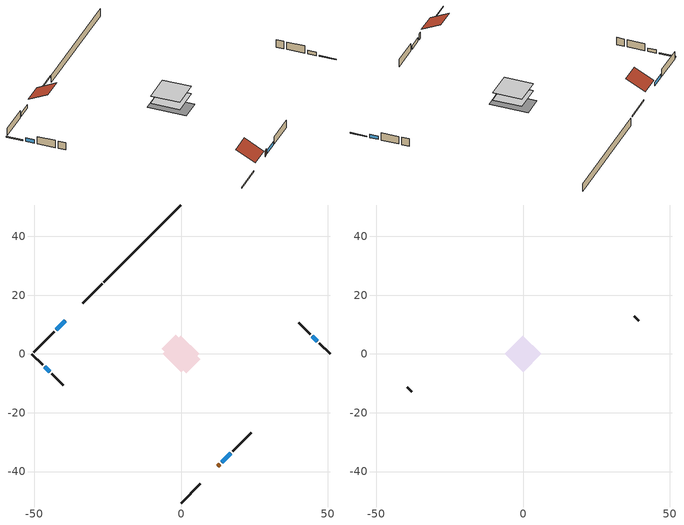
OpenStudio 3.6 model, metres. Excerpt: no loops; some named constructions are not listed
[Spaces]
living space 1
 floor foundation (Slab1 construction): -6.55,1.87 -1.87,6.55 6.55,-1.87 1.87,-6.55 z-2.13
 floor adiabatic (AdiabaticFloorConstruction): -6.28,0 0,6.28 6.28,0 0,-6.28 z0.3
 wall outside (Wall1 construction): -43.13,7.56 -50.04,0.66 z0.3:2.74
 wall outside (Wall2 construction): 43.96,6.74 40.12,10.57 z0.3:2.74
 wall outside (Wall3 construction): 17.57,-33.13 23.94,-26.76 z0.3:2.74
 wall outside (Wall4 construction): -43.96,-6.74 -40.12,-10.57 z0.3:2.74
 wall outside (RimJoist1 construction): -26.86,23.83 -33.35,17.34 z0.3:0.61
 wall outside (RimJoist2 construction): 50.69,0 47.09,3.6 z0.3:0.61
 wall outside (RimJoist3 construction): 0,-50.69 6.49,-44.21 z0.3:0.61
 wall outside (RimJoist4 construction): -50.69,0 -47.09,-3.6 z0.3:0.61
 wall outside (AdiabaticWallConstruction): -39.36,11.33 -42.47,8.22 / 13.8,-36.89 16.91,-33.78 z0.3:1.49; 46.44,4.26 44.61,6.08 / -46.44,-4.26 -44.61,-6.08 z0.3:1.43
 wall outside (AdiabaticWallConstruction 1): 12.5,-38.2 13.14,-37.55 z0.3:2.34
 wall foundation (FoundationWall1 construction): 0,50.69 -26.21,24.49 z-2.13:0.3
 window (WindowConstruction): -39.36,11.33 -42.47,8.22 z0.3:1.49
 window (WindowConstruction 1): 46.44,4.26 44.61,6.08 z0.3:1.43
 window (WindowConstruction 2): 13.8,-36.89 16.91,-33.78 z0.3:1.49
 window (WindowConstruction 3): -46.44,-4.26 -44.61,-6.08 z0.3:1.43
 door (Door): 12.5,-38.2 13.14,-37.55 z0.3:2.34
 ceiling adiabatic (AdiabaticFloorConstruction): 0,-6.28 6.28,0 0,6.28 -6.28,0 z0.3
attic - vented 1
 floor to living space 1 (Floor1 construction Reversed): -6.28,0 0,6.28 6.28,0 0,-6.28 z2.74
 wall outside (Wall5 construction): 39.46,11.23 37.88,12.82 z0.3:2.74
 wall outside (Wall6 construction): -39.46,-11.23 -37.88,-12.82 z0.3:2.74
 roof outside (Roof1 construction): -38.7,11.99,2.74 -34.5,7.79,5.71 -29.81,12.49,5.71 -34.01,16.69,2.74
 roof outside (Roof2 construction): 11.84,-38.85,2.74 7.64,-34.65,5.71 2.94,-39.35,5.71 7.14,-43.55,2.74
[Material] Roughness=Rough; Thermal Absorptance=0.9
Name | Thickness {m} | Conductivity {W/m-K} | Density {kg/m3} | Specific Heat {J/kg-K} | Solar Absorptance | Visible Absorptance
gypsum board | 0.0127 | 0.160291 | 801 | 837.4 | 0.6 | 0.6
ceiling loosefill ins | 0.0846667 | 0.0480833 | 16.02 | 1046.75 | 0.7 | 0.7
ceiling stud and cavity | 0.1397 | 0.0920385 | 65.682 | 1177.47 | 0.7 | 0.7
[Construction]
Floor1 construction: ceiling loosefill ins, ceiling stud and cavity, gypsum board
[Schedule:Day]
heating setpoint allday1: 24, 0, 16.6667
cooling setpoint allday1: 9, 0, 22.7778, 24, 0, 25.5556
trans schedule winter=0.85 summer=0.7 allday1; trans schedule winter=0.85 summer=0.7 allday274: 24, 0, 0.85
trans schedule winter=0.85 summer=0.7 allday121: 24, 0, 0.7
exterior lighting schedule weekend1; exterior lighting schedule weekend12: 2, 0, 0.434959, 4, 0, 0.425503, 5, 0, 0.434959, 6, 0, 0.425503, 7, 0, 0.416047, 8, 0, 0.38768, 9, 0, 0.340402, 10, 0, 0.283669, 11, 0, 0.226935, 12, 0, 0.15129, 13, 0, 0.113467, 15, 0, 0.104012, 16, 0, 0.113467, 17, 0, 0.179657, 18, 0, 0.359314, 19, 0, 0.45387, 20, 0, 0.567337, 21, 0, 0.784816, 22, 0, 0.926651, 23, 0, 0.803728, 24, 0, 0.557882
exterior lighting schedule weekday2: 5, 0, 0.438095, 6, 0, 0.352381, 7, 0, 0.333333, 8, 0, 0.32381, 9, 0, 0.314286, 10, 0, 0.266667, 11, 0, 0.209524, 12, 0, 0.142857, 13, 0, 0.114286, 15, 0, 0.104762, 16, 0, 0.114286, 17, 0, 0.180952, 18, 0, 0.352381, 19, 0, 0.466667, 20, 0, 0.619048, 21, 0, 0.866667, 22, 0, 1, 23, 0, 0.866667, 24, 0, 0.6
exterior lighting schedule weekend2: 2, 0, 0.438095, 4, 0, 0.428571, 5, 0, 0.438095, 6, 0, 0.428571, 7, 0, 0.419048, 8, 0, 0.390476, 9, 0, 0.342857, 10, 0, 0.285714, 11, 0, 0.228571, 12, 0, 0.152381, 13, 0, 0.114286, 15, 0, 0.104762, 16, 0, 0.114286, 17, 0, 0.180952, 18, 0, 0.361905, 19, 0, 0.457143, 20, 0, 0.571429, 21, 0, 0.790476, 22, 0, 0.933333, 23, 0, 0.809524, 24, 0, 0.561905
exterior lighting schedule weekday3; exterior lighting schedule weekday5: 5, 0, 0.346085, 6, 0, 0.278373, 7, 0, 0.263325, 8, 0, 0.255802, 9, 0, 0.248278, 10, 0, 0.21066, 11, 0, 0.165519, 12, 0, 0.112854, 13, 0, 0.090283, 15, 0, 0.0827594, 16, 0, 0.090283, 17, 0, 0.142948, 18, 0, 0.278373, 19, 0, 0.368656, 20, 0, 0.489033, 21, 0, 0.684646, 22, 0, 0.789976, 23, 0, 0.684646, 24, 0, 0.473986
exterior lighting schedule weekend3; exterior lighting schedule weekend5: 2, 0, 0.346085, 4, 0, 0.338561, 5, 0, 0.346085, 6, 0, 0.338561, 7, 0, 0.331038, 8, 0, 0.308467, 9, 0, 0.270849, 10, 0, 0.225707, 11, 0, 0.180566, 12, 0, 0.120377, 13, 0, 0.090283, 15, 0, 0.0827594, 16, 0, 0.090283, 17, 0, 0.142948, 18, 0, 0.285896, 19, 0, 0.361132, 20, 0, 0.451415, 21, 0, 0.624457, 22, 0, 0.737311, 23, 0, 0.639504, 24, 0, 0.443891
exterior lighting schedule weekday4: 5, 0, 0.344691, 6, 0, 0.277251, 7, 0, 0.262265, 8, 0, 0.254771, 9, 0, 0.247278, 10, 0, 0.209812, 11, 0, 0.164852, 12, 0, 0.112399, 13, 0, 0.0899193, 15, 0, 0.082426, 16, 0, 0.0899193, 17, 0, 0.142372, 18, 0, 0.277251, 19, 0, 0.367171, 20, 0, 0.487063, 21, 0, 0.681888, 22, 0, 0.786794, 23, 0, 0.681888, 24, 0, 0.472076
exterior lighting schedule weekend4: 2, 0, 0.344691, 4, 0, 0.337197, 5, 0, 0.344691, 6, 0, 0.337197, 7, 0, 0.329704, 8, 0, 0.307224, 9, 0, 0.269758, 10, 0, 0.224798, 11, 0, 0.179839, 12, 0, 0.119892, 13, 0, 0.0899193, 15, 0, 0.082426, 16, 0, 0.0899193, 17, 0, 0.142372, 18, 0, 0.284744, 19, 0, 0.359677, 20, 0, 0.449597, 21, 0, 0.621942, 22, 0, 0.734341, 23, 0, 0.636928, 24, 0, 0.442103
exterior lighting schedule weekday6; exterior lighting schedule weekday9: 5, 0, 0.28823, 6, 0, 0.231837, 7, 0, 0.219305, 8, 0, 0.213039, 9, 0, 0.206773, 10, 0, 0.175444, 11, 0, 0.137849, 12, 0, 0.093988, 13, 0, 0.0751904, 15, 0, 0.0689245, 16, 0, 0.0751904, 17, 0, 0.119051, 18, 0, 0.231837, 19, 0, 0.307027, 20, 0, 0.407281, 21, 0, 0.570194, 22, 0, 0.657916, 23, 0, 0.570194, 24, 0, 0.394749
exterior lighting schedule weekend6; exterior lighting schedule weekend9: 2, 0, 0.28823, 4, 0, 0.281964, 5, 0, 0.28823, 6, 0, 0.281964, 7, 0, 0.275698, 8, 0, 0.2569, 9, 0, 0.225571, 10, 0, 0.187976, 11, 0, 0.150381, 12, 0, 0.100254, 13, 0, 0.0751904, 15, 0, 0.0689245, 16, 0, 0.0751904, 17, 0, 0.119051, 18, 0, 0.238103, 19, 0, 0.300761, 20, 0, 0.375952, 21, 0, 0.520067, 22, 0, 0.614055, 23, 0, 0.532598, 24, 0, 0.369686
exterior lighting schedule weekday7: 5, 0, 0.286139, 6, 0, 0.230155, 7, 0, 0.217714, 8, 0, 0.211494, 9, 0, 0.205273, 10, 0, 0.174171, 11, 0, 0.136849, 12, 0, 0.0933061, 13, 0, 0.0746448, 15, 0, 0.0684244, 16, 0, 0.0746448, 17, 0, 0.118188, 18, 0, 0.230155, 19, 0, 0.3048, 20, 0, 0.404326, 21, 0, 0.566057, 22, 0, 0.653142, 23, 0, 0.566057, 24, 0, 0.391885
exterior lighting schedule weekend7: 2, 0, 0.286139, 4, 0, 0.279918, 5, 0, 0.286139, 6, 0, 0.279918, 7, 0, 0.273698, 8, 0, 0.255037, 9, 0, 0.223935, 10, 0, 0.186612, 11, 0, 0.14929, 12, 0, 0.0995265, 13, 0, 0.0746448, 15, 0, 0.0684244, 16, 0, 0.0746448, 17, 0, 0.118188, 18, 0, 0.236375, 19, 0, 0.298579, 20, 0, 0.373224, 21, 0, 0.516294, 22, 0, 0.6096, 23, 0, 0.528734, 24, 0, 0.367004
exterior lighting schedule weekday10: 5, 0, 0.345039, 6, 0, 0.277532, 7, 0, 0.26253, 8, 0, 0.255029, 9, 0, 0.247528, 10, 0, 0.210024, 11, 0, 0.165019, 12, 0, 0.112513, 13, 0, 0.0900102, 15, 0, 0.0825094, 16, 0, 0.0900102, 17, 0, 0.142516, 18, 0, 0.277532, 19, 0, 0.367542, 20, 0, 0.487555, 21, 0, 0.682578, 22, 0, 0.787589, 23, 0, 0.682578, 24, 0, 0.472554
exterior lighting schedule weekend10: 2, 0, 0.345039, 4, 0, 0.337538, 5, 0, 0.345039, 6, 0, 0.337538, 7, 0, 0.330038, 8, 0, 0.307535, 9, 0, 0.270031, 10, 0, 0.225026, 11, 0, 0.18002, 12, 0, 0.120014, 13, 0, 0.0900102, 15, 0, 0.0825094, 16, 0, 0.0900102, 17, 0, 0.142516, 18, 0, 0.285032, 19, 0, 0.360041, 20, 0, 0.450051, 21, 0, 0.622571, 22, 0, 0.735084, 23, 0, 0.637572, 24, 0, 0.44255
exterior lighting schedule weekday11: 5, 0, 0.343994, 6, 0, 0.276691, 7, 0, 0.261734, 8, 0, 0.254256, 9, 0, 0.246778, 10, 0, 0.209387, 11, 0, 0.164519, 12, 0, 0.112172, 13, 0, 0.0897375, 15, 0, 0.0822593, 16, 0, 0.0897375, 17, 0, 0.142084, 18, 0, 0.276691, 19, 0, 0.366428, 20, 0, 0.486078, 21, 0, 0.680509, 22, 0, 0.785203, 23, 0, 0.680509, 24, 0, 0.471122
exterior lighting schedule weekend11: 2, 0, 0.343994, 4, 0, 0.336516, 5, 0, 0.343994, 6, 0, 0.336516, 7, 0, 0.329037, 8, 0, 0.306603, 9, 0, 0.269212, 10, 0, 0.224344, 11, 0, 0.179475, 12, 0, 0.11965, 13, 0, 0.0897375, 15, 0, 0.0822593, 16, 0, 0.0897375, 17, 0, 0.142084, 18, 0, 0.284169, 19, 0, 0.35895, 20, 0, 0.448687, 21, 0, 0.620684, 22, 0, 0.732856, 23, 0, 0.63564, 24, 0, 0.441209
exterior lighting schedule weekday12: 5, 0, 0.434959, 6, 0, 0.349858, 7, 0, 0.330947, 8, 0, 0.321491, 9, 0, 0.312035, 10, 0, 0.264757, 11, 0, 0.208024, 12, 0, 0.141834, 13, 0, 0.113467, 15, 0, 0.104012, 16, 0, 0.113467, 17, 0, 0.179657, 18, 0, 0.349858, 19, 0, 0.463325, 20, 0, 0.614615, 21, 0, 0.860461, 22, 0, 0.99284, 23, 0, 0.860461, 24, 0, 0.595704
cooling season schedule allday1; cooling season schedule allday10: 24, 0, 0
cooling season schedule allday5; natural vent schedule avail day: 24, 0, 1
